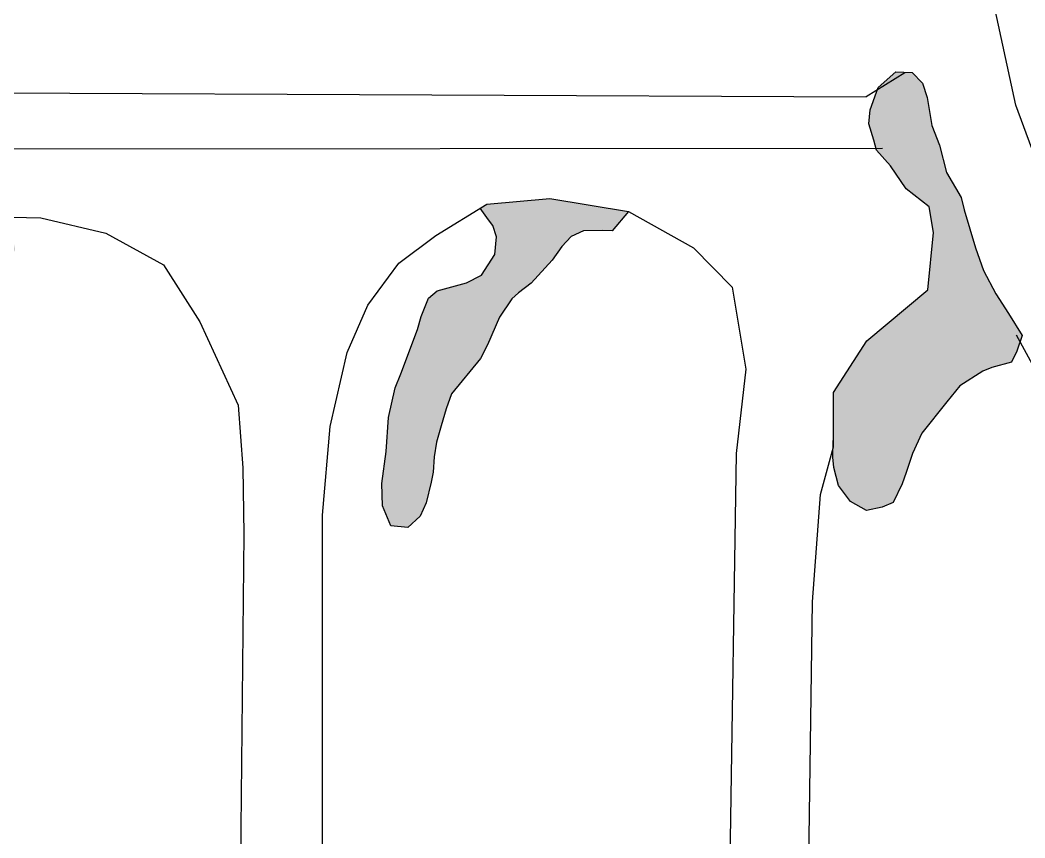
# Model space of a CAD drawing. Header units: millimetres. Extents: x 245 to 515, y 87 to 339.
# Drawn here: x 338.797 to 339.673, y 231.542 to 232.255 of the extents above; entities that cross this region are included whole.
import ezdxf

# ---------------------------------------------------------------- set-up
doc = ezdxf.new("R2010")
doc.units = ezdxf.units.MM
doc.layers.add('çziigi', color=10, linetype='Continuous')

msp = doc.modelspace()

# ---------------------------------------------------------------- hatches: boundary and pattern name
at = {"layer": 'çziigi'}
h = msp.add_hatch(color=256, dxfattribs=at)
h.dxf.hatch_style = 1
h.paths.add_polyline_path([(339.63682, 231.94877), (339.64455, 231.95195), (339.66183, 231.95649), (339.66638, 231.96603), (339.67092, 231.97978), (339.6591, 231.99886), (339.64819, 232.01613), (339.63728, 232.03657), (339.63046, 232.05611), (339.62045, 232.08927), (339.61773, 232.10017), (339.60499, 232.12198), (339.59908, 232.1456), (339.59226, 232.16287), (339.58817, 232.1874), (339.58408, 232.19967), (339.57499, 232.20921), (339.56089, 232.20966), (339.54543, 232.19603), (339.53861, 232.1765), (339.53725, 232.16423), (339.54179, 232.15003), (339.54406, 232.1414), (339.55634, 232.12777), (339.56998, 232.10778), (339.58999, 232.09188), (339.59362, 232.06962), (339.58881, 232.01949), (339.53554, 231.97523), (339.50663, 231.93016), (339.50663, 231.88278), (339.50611, 231.8809), (339.50588, 231.87366), (339.50679, 231.86457), (339.51088, 231.84912), (339.52134, 231.83504), (339.53543, 231.82732), (339.54907, 231.83004), (339.55862, 231.83413), (339.56635, 231.85049), (339.56999, 231.86048), (339.57544, 231.87684), (339.58363, 231.89455), (339.60545, 231.92197), (339.61682, 231.93605)])
h = msp.add_hatch(color=256, dxfattribs=at)
h.dxf.hatch_style = 1
h.paths.add_polyline_path([(339.32788, 232.08778), (339.2592, 232.09922), (339.20411, 232.09422), (339.19842, 232.09073), (339.20562, 232.08054), (339.20929, 232.07565), (339.21266, 232.06586), (339.21113, 232.05028), (339.1995, 232.03245), (339.18635, 232.02573), (339.16096, 232.0187), (339.15331, 232.01228), (339.14689, 231.99638), (339.14383, 231.98507), (339.12915, 231.94647), (339.12425, 231.93425), (339.11844, 231.90827), (339.1163, 231.87862), (339.11263, 231.8508), (339.11324, 231.83124), (339.12058, 231.81382), (339.13526, 231.81229), (339.14597, 231.82238), (339.15117, 231.83399), (339.15576, 231.85203), (339.15729, 231.86059), (339.15821, 231.87403), (339.16035, 231.88687), (339.16432, 231.90093), (339.16861, 231.91591), (339.1735, 231.92881), (339.19859, 231.95968), (339.2047, 231.9716), (339.2151, 231.99583), (339.22612, 232.01172), (339.23193, 232.01692), (339.24294, 232.02548), (339.26129, 232.04534), (339.26955, 232.05726), (339.27781, 232.06613), (339.28852, 232.07102), (339.30473, 232.07132), (339.3136, 232.07102)])
h.paths.add_polyline_path([(338.78278, 232.03154), (338.79289, 232.05487), (338.79134, 232.06187), (338.76799, 232.06575), (338.73687, 232.06109), (338.71664, 232.0572), (338.70497, 232.04787), (338.67929, 232.0261), (338.65361, 231.99656), (338.64116, 231.97556), (338.63416, 231.94368), (338.6256, 231.90481), (338.61548, 231.85894), (338.61859, 231.83872), (338.63805, 231.81773), (338.6575, 231.81773), (338.67228, 231.83794), (338.67695, 231.86438), (338.67773, 231.88148), (338.68007, 231.90014), (338.68473, 231.92425), (338.69252, 231.94679), (338.70263, 231.9639), (338.71975, 231.98878), (338.73142, 232.00355), (338.76021, 232.01522)])

# ---------------------------------------------------------------- linework, layer by layer
for p, q in [((339.66538, 232.18069), (339.63842, 232.30569)), ((339.56869, 232.20876), (339.53486, 232.18784)), ((339.54543, 232.19603), (339.56089, 232.20966)), ((339.56089, 232.20966), (339.57499, 232.20921)), ((339.57499, 232.20921), (339.58408, 232.19967)), ((336.91232, 232.19978), (339.53486, 232.18784)), ((339.58408, 232.19967), (339.58817, 232.1874)), ((339.53861, 232.1765), (339.54543, 232.19603)), ((339.58817, 232.1874), (339.59226, 232.16287)), ((339.53725, 232.16423), (339.53861, 232.1765)), ((339.71084, 232.05751), (339.66538, 232.18069)), ((339.54179, 232.15003), (339.53725, 232.16423)), ((339.59226, 232.16287), (339.59908, 232.1456)), ((339.54406, 232.1414), (339.54179, 232.15003)), ((337.04975, 232.14084), (339.54926, 232.14322)), ((339.55634, 232.12777), (339.54406, 232.1414)), ((339.59908, 232.1456), (339.60499, 232.12198)), ((339.56998, 232.10778), (339.55634, 232.12777)), ((339.60499, 232.12198), (339.61773, 232.10017)), ((339.58999, 232.09188), (339.56998, 232.10778)), ((339.15976, 232.06705), (339.20411, 232.09422)), ((339.20411, 232.09422), (339.2592, 232.09922)), ((339.2592, 232.09922), (339.32788, 232.08778)), ((339.61773, 232.10017), (339.62045, 232.08927)), ((339.20562, 232.08054), (339.19828, 232.09093)), ((339.32788, 232.08778), (339.3136, 232.07102)), ((339.32788, 232.08778), (339.38439, 232.05633)), ((339.59362, 232.06962), (339.58999, 232.09188)), ((339.62045, 232.08927), (339.63046, 232.05611)), ((338.74879, 232.08373), (338.81531, 232.08232)), ((338.81531, 232.08232), (338.87193, 232.06888)), ((339.20929, 232.07565), (339.20562, 232.08054)), ((338.87193, 232.06888), (338.92217, 232.0413)), ((339.21266, 232.06586), (339.20929, 232.07565)), ((339.28852, 232.07102), (339.27781, 232.06613)), ((339.30473, 232.07132), (339.28852, 232.07102)), ((339.3136, 232.07102), (339.30473, 232.07132)), ((339.58881, 232.01949), (339.59362, 232.06962)), ((339.12756, 232.04275), (339.15976, 232.06705)), ((339.21113, 232.05028), (339.21266, 232.06586)), ((339.27781, 232.06613), (339.26955, 232.05726)), ((339.1995, 232.03245), (339.21113, 232.05028)), ((339.26955, 232.05726), (339.26129, 232.04534)), ((339.38439, 232.05633), (339.41802, 232.02202)), ((339.63046, 232.05611), (339.63728, 232.03657)), ((338.92217, 232.0413), (338.95402, 231.9918)), ((339.10038, 232.00629), (339.12756, 232.04275)), ((339.26129, 232.04534), (339.24294, 232.02548)), ((339.18635, 232.02573), (339.1995, 232.03245)), ((339.63728, 232.03657), (339.64819, 232.01613)), ((339.16096, 232.0187), (339.18635, 232.02573)), ((339.24294, 232.02548), (339.23193, 232.01692)), ((339.15331, 232.01228), (339.16096, 232.0187)), ((339.23193, 232.01692), (339.22612, 232.01172)), ((339.41802, 232.02202), (339.43018, 231.95053)), ((339.53554, 231.97523), (339.58881, 232.01949)), ((339.64819, 232.01613), (339.6591, 231.99886)), ((339.08249, 231.96483), (339.10038, 232.00629)), ((339.14689, 231.99638), (339.15331, 232.01228)), ((339.22612, 232.01172), (339.2151, 231.99583)), ((339.6591, 231.99886), (339.67092, 231.97978)), ((338.95402, 231.9918), (338.98728, 231.91897)), ((339.14383, 231.98507), (339.14689, 231.99638)), ((339.2151, 231.99583), (339.2047, 231.9716)), ((339.12915, 231.94647), (339.14383, 231.98507)), ((339.66576, 231.98036), (339.73834, 231.847)), ((339.2047, 231.9716), (339.19859, 231.95968)), ((339.50663, 231.93016), (339.53554, 231.97523)), ((339.67092, 231.97978), (339.66638, 231.96603)), ((339.06747, 231.9005), (339.08249, 231.96483)), ((339.66638, 231.96603), (339.66183, 231.95649)), ((339.19859, 231.95968), (339.1735, 231.92881)), ((339.66183, 231.95649), (339.64455, 231.95195)), ((339.12425, 231.93425), (339.12915, 231.94647)), ((339.43018, 231.95053), (339.42159, 231.87691)), ((339.63682, 231.94877), (339.61682, 231.93605)), ((339.64455, 231.95195), (339.63682, 231.94877)), ((339.61682, 231.93605), (339.60545, 231.92197)), ((339.11844, 231.90827), (339.12425, 231.93425)), ((339.1735, 231.92881), (339.16861, 231.91591)), ((339.50663, 231.88278), (339.50663, 231.93016)), ((338.98728, 231.91897), (338.99153, 231.86452)), ((339.60545, 231.92197), (339.58363, 231.89455)), ((339.16861, 231.91591), (339.16432, 231.90093)), ((339.1163, 231.87862), (339.11844, 231.90827)), ((339.06103, 231.82329), (339.06747, 231.9005)), ((339.16432, 231.90093), (339.16035, 231.88687)), ((339.58363, 231.89455), (339.57544, 231.87684)), ((339.16035, 231.88687), (339.15821, 231.87403)), ((339.50588, 231.87366), (339.50633, 231.88819)), ((339.11263, 231.8508), (339.1163, 231.87862)), ((339.42159, 231.87691), (339.40738, 230.94576)), ((339.49506, 231.84118), (339.50663, 231.88278)), ((339.57544, 231.87684), (339.56999, 231.86048)), ((339.15821, 231.87403), (339.15729, 231.86059)), ((339.50679, 231.86457), (339.50588, 231.87366)), ((338.99153, 231.86452), (338.99228, 231.8067)), ((339.15729, 231.86059), (339.15576, 231.85203)), ((339.51088, 231.84912), (339.50679, 231.86457)), ((339.56999, 231.86048), (339.56635, 231.85049)), ((339.11324, 231.83124), (339.11263, 231.8508)), ((339.15576, 231.85203), (339.15117, 231.83399)), ((339.52134, 231.83504), (339.51088, 231.84912)), ((339.56635, 231.85049), (339.55862, 231.83413)), ((339.48812, 231.74757), (339.49506, 231.84118)), ((339.12058, 231.81382), (339.11324, 231.83124)), ((339.15117, 231.83399), (339.14597, 231.82238)), ((339.53543, 231.82732), (339.52134, 231.83504)), ((339.55862, 231.83413), (339.54907, 231.83004)), ((339.06092, 230.94721), (339.06103, 231.82329)), ((339.14597, 231.82238), (339.13526, 231.81229)), ((339.54907, 231.83004), (339.53543, 231.82732)), ((339.13526, 231.81229), (339.12058, 231.81382)), ((338.99228, 231.8067), (338.98325, 230.94864)), ((339.47705, 230.92739), (339.48812, 231.74757))]:
    msp.add_line(p, q, dxfattribs=at)

doc.saveas('drawing.dxf')
